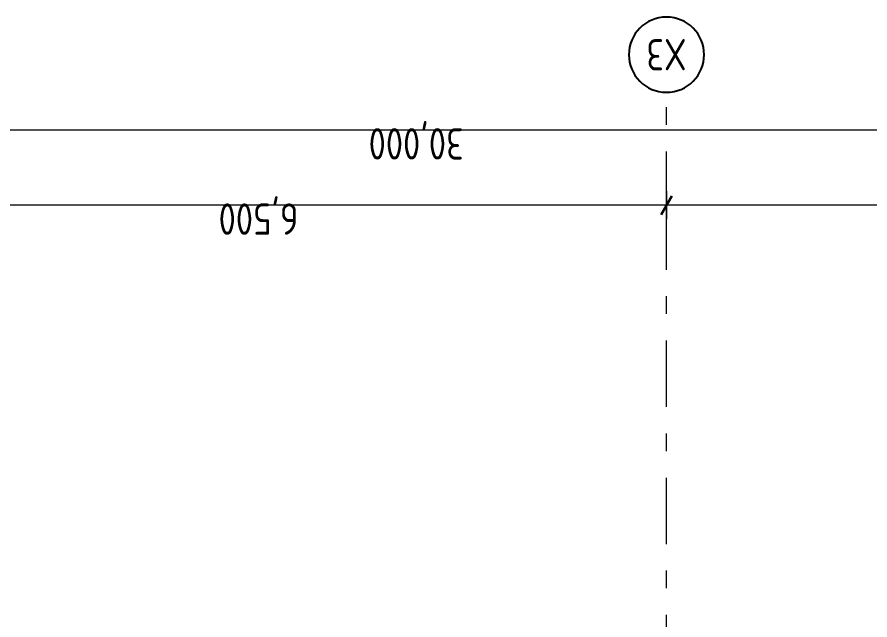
# Model space of a CAD drawing. Header units: millimetres. Extents: x 18162 to 3540582, y 72188 to 247925.
# Drawn here: x 32698 to 39495, y 96979 to 101785 of the extents above; entities that cross this region are included whole.
import ezdxf
from ezdxf.enums import TextEntityAlignment as Align

# ---------------------------------------------------------------- set-up
doc = ezdxf.new("R2010")
doc.units = ezdxf.units.MM
doc.header["$MEASUREMENT"] = 0
doc.linetypes.add('Double Dashed', pattern=[1093.611073, 529.166651, -211.666656, 141.111112, -211.666656])
doc.layers.add('Dimensioning - General', color=7, linetype='Continuous')
doc.layers.add('Structural - Grid', color=7, linetype='Continuous')
doc.styles.add('GENERATED_STYLE_3', font='', dxfattribs={"width": 0.8})
doc.styles.get('GENERATED_STYLE_3').set_extended_font_data('ISOCPEUR MON')
doc.dimstyles.new('GENERATED_STYLE__1', dxfattribs={"dimtxt": 250, "dimasz": 114, "dimexe": 0.18, "dimexo": 0.0625, "dimgap": 0, "dimtad": 1, "dimdec": 0, "dimzin": 0, "dimdsep": 46, "dimtxsty": 'GENERATED_STYLE_3', "dimblk": 'ARROWHEAD_2', "dimblk1": 'ARROWHEAD_2', "dimblk2": 'ARROWHEAD_2', "dimcen": 0.09, "dimclrd": 13, "dimclre": 13, "dimclrt": 13, "dimadec": 0, "dimazin": 0, "dimtfac": 1, "dimtdec": 4, "dimtmove": 0, "dimatfit": 3, "dimfxl": 1, "dimtolj": 1, "dimtzin": 0, "dimarcsym": 0})

# ---------------------------------------------------------------- blocks, each defined once
blk = doc.blocks.new('*D52')
at = {"layer": 'Dimensioning - General', "color": 13, "linetype": 'Continuous', "lineweight": 13, "transparency": 16777216}
for p, q in [((20873.5, 100773), (20873.5, 100998)), ((50873.5, 100773), (50873.5, 100998)), ((20800.1, 100885.5), (20873.5, 100885.5)), ((20873.5, 100885.5), (50873.5, 100885.5)), ((50873.5, 100885.5), (50946.8, 100885.5))]:
    blk.add_line(p, q, dxfattribs=at)
at = {"layer": 'Dimensioning - General', "color": 12, "linetype": 'Continuous', "lineweight": 35, "transparency": 16777216}
for p, q in [((20916.8, 100960.5), (20830.2, 100810.5)), ((50830.2, 100810.5), (50916.8, 100960.5))]:
    blk.add_line(p, q, dxfattribs=at)
at = {"layer": 'Dimensioning - General', "color": 13, "lineweight": 13, "transparency": 16777216, "insert": (36257.7, 100957.9), "char_height": 250, "attachment_point": 7, "rotation": 180, "style": 'GENERATED_STYLE_3'}
blk.add_mtext('\\A1;{\\pql;\\fISOCPEUR MON|b0|i0|c0|p0;\\W0.800000;30,000}', dxfattribs=at)
blk = doc.blocks.new('ARROWHEAD_2')
at = {"color": 0, "linetype": 'Continuous', "lineweight": 0}
for p, q in [((-0.378, -0.655), (0.378, 0.655)), ((0, 0), (-1, 0))]:
    blk.add_line(p, q, dxfattribs=at)
blk = doc.blocks.new('*D56')
at = {"layer": 'Dimensioning - General', "color": 13, "linetype": 'Continuous', "lineweight": 13, "transparency": 16777216}
for p, q in [((44373.5, 100398), (44373.5, 100173)), ((44373.5, 100285.5), (37873.5, 100285.5)), ((50873.5, 100285.5), (44373.5, 100285.5))]:
    blk.add_line(p, q, dxfattribs=at)
at = {"layer": 'Dimensioning - General', "color": 12, "linetype": 'Continuous', "lineweight": 35, "transparency": 16777216}
for p, q in [((37830.2, 100210.5), (37916.8, 100360.5)), ((44330.2, 100210.5), (44416.8, 100360.5))]:
    blk.add_line(p, q, dxfattribs=at)
at = {"layer": 'Dimensioning - General', "color": 13, "lineweight": 13, "transparency": 16777216, "insert": (41437.8, 100357.9), "char_height": 250, "attachment_point": 7, "rotation": 180, "style": 'GENERATED_STYLE_3'}
blk.add_mtext('\\A1;{\\pql;\\fISOCPEUR MON|b0|i0|c0|p0;\\W0.800000;6,500}', dxfattribs=at)
blk = doc.blocks.new('*D57')
at = {"layer": 'Dimensioning - General', "color": 13, "linetype": 'Continuous', "lineweight": 13, "transparency": 16777216}
for p, q in [((37873.5, 100398), (37873.5, 100173)), ((37873.5, 100285.5), (31373.5, 100285.5)), ((44373.5, 100285.5), (37873.5, 100285.5))]:
    blk.add_line(p, q, dxfattribs=at)
at = {"layer": 'Dimensioning - General', "color": 12, "linetype": 'Continuous', "lineweight": 35, "transparency": 16777216}
for p, q in [((31330.2, 100210.5), (31416.8, 100360.5)), ((37830.2, 100210.5), (37916.8, 100360.5))]:
    blk.add_line(p, q, dxfattribs=at)
at = {"layer": 'Dimensioning - General', "color": 13, "lineweight": 13, "transparency": 16777216, "insert": (34937.8, 100357.9), "char_height": 250, "attachment_point": 7, "rotation": 180, "style": 'GENERATED_STYLE_3'}
blk.add_mtext('\\A1;{\\pql;\\fISOCPEUR MON|b0|i0|c0|p0;\\W0.800000;6,500}', dxfattribs=at)
blk = doc.blocks.new('*D58')
at = {"layer": 'Dimensioning - General', "color": 13, "linetype": 'Continuous', "lineweight": 13, "transparency": 16777216}
for p, q in [((31373.5, 100398), (31373.5, 100173)), ((31373.5, 100285.5), (27373.5, 100285.5)), ((37873.5, 100285.5), (31373.5, 100285.5))]:
    blk.add_line(p, q, dxfattribs=at)
at = {"layer": 'Dimensioning - General', "color": 12, "linetype": 'Continuous', "lineweight": 35, "transparency": 16777216}
for p, q in [((27330.2, 100210.5), (27416.8, 100360.5)), ((31330.2, 100210.5), (31416.8, 100360.5))]:
    blk.add_line(p, q, dxfattribs=at)
at = {"layer": 'Dimensioning - General', "color": 13, "lineweight": 13, "transparency": 16777216, "insert": (29697.8, 100357.9), "char_height": 250, "attachment_point": 7, "rotation": 180, "style": 'GENERATED_STYLE_3'}
blk.add_mtext('\\A1;{\\pql;\\fISOCPEUR MON|b0|i0|c0|p0;\\W0.800000;4,000}', dxfattribs=at)
blk = doc.blocks.new('Standard grid marker[22]_3', base_point=(37873.5, 72524.1))
at = {"layer": 'Structural - Grid', "color": 13, "linetype": 'Double Dashed', "lineweight": 13}
for p, q in [((37873.5, 100185.5), (37873.5, 101185.5)), ((37873.5, 73524.1), (37873.5, 100185.5))]:
    blk.add_line(p, q, dxfattribs=at)
at = {"layer": 'Structural - Grid', "color": 13, "linetype": 'Continuous', "lineweight": 25, "flags": 128}
blk.add_lwpolyline([(37873.5, 101785.5, 1), (37873.5, 101185.5, 1)], format="xyb", close=True, dxfattribs=at)
at = {"layer": 'Structural - Grid', "color": 13, "linetype": 'Double Dashed', "lineweight": 13}
blk.add_point((37873.5, 100185.5), dxfattribs=at)
blk.add_point((37873.5, 100185.5), dxfattribs=at)
at = {"layer": 'Structural - Grid', "color": 13, "lineweight": 13, "style": 'GENERATED_STYLE_3'}
blk.add_attdef('AC_MarkerText_1', text='', height=250, rotation=180, dxfattribs=at).set_placement((37873.5, 101360.5), align=Align.TOP_CENTER)

msp = doc.modelspace()

# ---------------------------------------------------------------- block references
at = {"layer": 'Structural - Grid', "color": 13, "linetype": 'Continuous', "lineweight": 13}
ref = msp.add_blockref('Standard grid marker[22]_3', (37873.5, 72524.1), dxfattribs=at)
ref.add_attrib('AC_MarkerText_1', 'X3', dxfattribs={"color": 13, "lineweight": 13, "height": 250, "rotation": 180, "style": 'GENERATED_STYLE_3', "width": 0.8}).set_placement((37873.5, 101360.5), align=Align.TOP_CENTER)

# ---------------------------------------------------------------- dimensions: what is measured, and where the dimension line sits
at = {"layer": 'Dimensioning - General', "color": 13, "linetype": 'Continuous', "lineweight": 13}
for base, p1, p2, angle, picture, middle in [((50873.5, 100885.5), (20873.5, 101185.5), (50873.5, 101185.5), 0, '*D52', (35743.8, 100710.5)), ((27373.5, 100285.5), (31373.5, 101185.5), (27373.5, 101185.5), 180, '*D58', (29279.1, 100110.5)), ((31373.5, 100285.5), (37873.5, 101185.5), (31373.5, 101185.5), 180, '*D57', (34519.1, 100110.5)), ((37873.5, 100285.5), (44373.5, 101185.5), (37873.5, 101185.5), 180, '*D56', (41019.1, 100110.5))]:
    dim = msp.add_linear_dim(base=base, p1=p1, p2=p2, angle=angle, dimstyle='GENERATED_STYLE__1', dxfattribs=at)
    dim.commit()
    dim.dimension.update_dxf_attribs({"geometry": picture, "text_midpoint": middle, "dimtype": 160, "text_rotation": 180})

doc.saveas('drawing.dxf')
